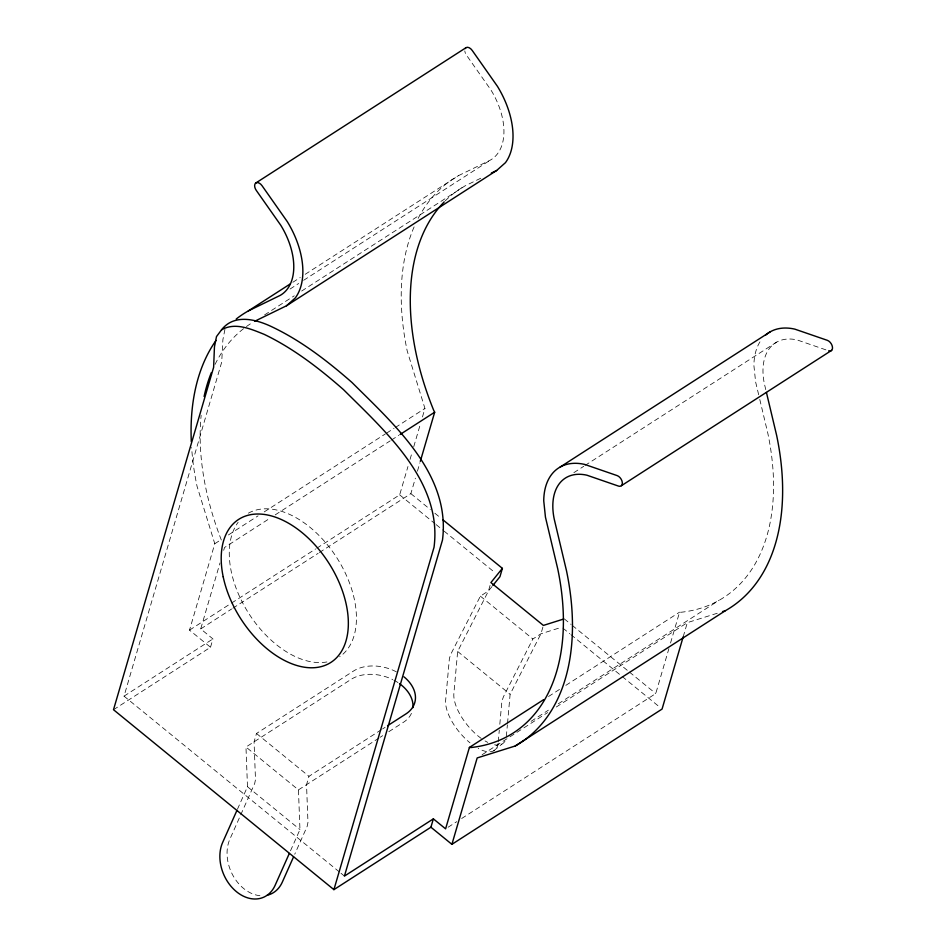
<?xml version="1.0" encoding="UTF-8"?>
<svg xmlns="http://www.w3.org/2000/svg" width="946" height="946" viewBox="0 0 946 946"><rect width="100%" height="100%" fill="white"/><g stroke="black" fill="none" stroke-linecap="round" stroke-linejoin="round"><path stroke-width="0.71" stroke-dasharray="4.73 3.55" d="M490.087 585.373L488.467 590.943L457.651 651.451L453.867 693.607A36.468 16.271 50.7 0 0 482.803 739.5M498.246 741.723L499.299 730.099M499.819 724.281L501.9 701.021L503.579 696.469L532.858 638.988L540.946 633.785L561.794 627.198M506.335 736.449L507.387 724.825M507.517 723.371L510.119 694.293L540.946 633.785L542.98 626.82M224.947 329.374L222.889 339.709L221.719 362.105L124.032 696.15L339.874 872.354M113.508 709.713L210.509 647.265L189.519 630.131L214.789 543.725L197.052 486.291A255.302 156.291 57.2 0 1 191.624 447.493M210.509 647.265L212.945 638.917L200.706 628.924L219.992 562.953M223.694 550.312L224.509 547.509L270.249 518.065M396.362 671.837A36.468 25.471 16.3 0 0 353.497 671.045L256.496 733.481L254.06 741.83L255.491 779.551L254.675 783.548L229.843 839.256A36.468 27.316 66.1 0 0 232.953 875.476A36.468 27.316 66.1 0 0 260.954 895.767M381.415 729.685L308.975 776.323L306.539 784.672L307.97 822.393L307.154 826.39L294.738 854.238M316.851 548.172L399.673 494.853L407.963 466.52M410.032 459.437L412.101 452.354M413.757 446.689L420.391 424.021M422.46 416.938L424.943 408.435L407.218 351.001A255.302 156.291 57.2 0 1 414.372 226.283M319.381 552.523L410.86 493.635L415.377 478.203M417.434 471.179L419.894 462.76M461.672 818.503L655.755 693.56L668.893 648.649M670.537 643.032L679.571 612.157L681.073 612.251A243.146 148.841 57.2 0 0 767.833 433.339L758.999 396.185M683.189 636.812L687.328 622.645L718.31 612.925M237.434 809.279L247.485 786.729L245.972 747.033L351.049 679.394A36.468 25.471 16.3 0 1 392.744 679.583M290.505 850.797L299.965 829.571L298.451 789.875L245.972 747.033M491.991 586.555L488.467 590.943L480.379 596.146L451.1 653.627L449.421 658.18L445.637 700.336A36.468 16.271 50.7 0 0 469.985 742.823M493.658 750.84L501.877 744.112M292.846 282.263L300.26 277.497M305.203 274.305L458.491 175.637L490.3 160.134A60.781 37.213 57.2 0 0 490.962 90.024L466.425 55.081A6.043 3.701 57.2 0 1 464.817 50.907M290.032 289.05L298.676 283.481M303.631 280.3L490.3 160.134M264.584 314.912L294.253 295.814M301.668 291.037L464.853 185.995L483.394 176.949M214.789 543.725L220.962 539.74M228.388 534.963L258.057 515.866M264.23 511.892L385.389 433.907M386.618 433.102L394.033 428.337M395.274 427.533L424.943 408.435M275.191 514.884L390.166 440.871M391.408 440.079L398.822 435.302M189.519 630.131L230.316 603.867M231.545 603.075L315.609 548.964M200.706 628.924L231.604 609.023M232.846 608.231L318.152 553.327M124.032 696.15L212.945 638.917M573.867 472.657L583.765 466.295M584.995 465.491L776.619 342.145M382.645 728.905L385.105 727.32M298.451 789.875L378.979 738.046M380.209 737.253L382.657 735.669M388.794 731.719L403.528 722.236A36.468 25.471 16.3 0 0 412.137 711.558M548.526 696.504L559.654 689.338M565.838 685.365L679.571 612.157M531.084 721.313L548.396 710.174M558.282 703.812L718.995 600.355M482.117 754.742L547.639 712.575M556.295 707.005L687.328 622.645M448.073 827.253L456.729 821.684M825.929 349.866L797.088 339.933A60.781 37.213 57.2 0 0 764.403 383.91L765.763 389.622M410.86 493.635L430.312 509.516M434.888 513.252L440.611 517.923M564.242 618.85L571.1 624.455M572.247 625.389L628.31 671.152M629.445 672.086L655.755 693.56M399.673 494.853L434.994 523.682M436.141 524.616L442.976 530.198M444.112 531.132L495.385 572.98M562.941 628.132L569.776 633.714M570.911 634.636L621.049 675.574M622.184 676.496L659.788 707.194M480.379 596.146L532.858 638.988M457.651 651.451L510.119 694.293M256.496 733.481L308.975 776.323M247.485 786.729L299.965 829.571M341.021 873.288L344.439 876.091M758.668 394.754L755.606 381.9L753.903 365.534A72.948 44.651 57.2 0 1 760.702 340.69M418.144 218.384A255.302 156.291 57.2 0 1 458.491 175.637M445.259 200.836A243.146 148.841 57.2 0 1 464.853 185.995M221.329 540.024A243.146 148.841 57.2 0 1 201.155 415.365M215.038 364.411A243.146 148.841 57.2 0 1 252.215 322.716M326.89 661.952A85.105 52.101 57.2 0 1 248.609 613.209A85.105 52.101 57.2 0 1 238.132 522.287M248.372 513.181A85.105 52.101 57.2 0 1 337.095 558.175A85.105 52.101 57.2 0 1 339.626 656.772M393.926 680.198A36.468 25.471 16.3 0 1 398.455 682.906M504.951 741.179A36.468 16.271 50.7 0 1 494.569 744.786M487.734 742.374A36.468 16.271 50.7 0 1 485.062 740.931M498.116 743.178A36.468 16.271 50.7 0 1 478.179 748.416"/><path stroke-width="1.42" d="M420.308 461.352L434.675 412.22L433.694 410.304A243.146 148.841 57.2 0 1 444.218 201.888M333.914 889.642L434.037 547.249C442.551 481.526 385.495 431.565 343.528 389.657C319.24 368.361 293.355 348.329 264.1 334.305C250.962 329.054 234.986 321.888 221.494 329.882L216.504 336.563L214.446 346.898L213.63 367.308L113.508 709.713L333.914 889.642L430.915 827.206L433.363 818.858L445.601 828.85L469.405 747.435L543.583 699.685M442.894 519.792L502.385 568.357L499.949 576.705L492.878 585.468M430.915 827.206L451.904 844.34L477.174 757.935L515.192 746.004L725.346 610.714A255.302 156.291 57.2 0 0 776.631 435.349L766.437 392.484M683.189 636.812L662.07 709.062L451.904 844.34M236.843 810.616L222.653 842.448A36.468 27.316 66.1 0 0 236.476 891.711A36.468 27.316 66.1 0 0 275.132 885.29L289.322 853.458M293.556 856.899L282.322 882.098A36.468 27.316 66.1 0 1 267.269 895.223M502.385 568.357L490.903 582.582L543.382 625.424L562.846 619.287M254.687 321.273L286.496 305.771L295.27 297.966A72.948 44.651 57.2 0 0 287.3 221.648L262.042 185.7A6.043 3.701 57.2 0 0 255.68 183.086A6.043 3.701 57.2 0 0 256.26 190.371L280.808 225.314A60.781 37.213 57.2 0 1 280.134 295.412L248.337 310.915A255.302 156.291 57.2 0 0 236.228 319.027M286.496 305.771L496.65 170.493L505.424 162.688A72.948 44.651 57.2 0 0 497.454 86.358L472.196 50.41A6.043 3.701 57.2 0 0 465.207 48.577M221.494 329.882C234.253 313.315 256.603 319.381 272.531 327.115C301.798 341.139 327.671 361.171 351.971 382.468C393.926 424.376 450.994 474.336 442.48 540.06L344.439 876.091L433.363 818.858M255.68 183.086L465.834 47.808M248.337 310.915L290.375 283.859M400.052 434.51L434.675 412.22M560.103 467.076L770.257 331.786M621.475 485.653L831.64 350.363M387.553 725.736L405.976 713.887A36.468 25.471 16.3 0 0 403.989 676.851M491.352 173.071L496.65 170.493M722.531 611.601L725.346 610.714M469.405 747.435L470.919 747.541A243.146 148.841 57.2 0 0 557.679 568.617L545.452 517.178L543.737 500.812A72.948 44.651 57.2 0 1 584.675 464.415L617.17 475.613A6.043 3.701 57.2 0 1 622.302 482.389A6.043 3.701 57.2 0 1 618.518 486.102L586.934 475.211A60.781 37.213 57.2 0 0 554.25 519.188L566.465 570.627A255.302 156.291 57.2 0 1 515.192 746.004M828.672 350.812A6.043 3.701 57.2 0 0 832.468 347.111A6.043 3.701 57.2 0 0 827.324 340.324L794.829 329.137A72.948 44.651 57.2 0 0 765.503 335.191M191.305 441.699A255.302 156.291 57.2 0 1 216.019 340.442M204.1 396.48A243.146 148.841 57.2 0 1 211.36 372.606M399.519 683.651A36.468 25.471 16.3 0 1 412.941 707.632M223.197 576.835A85.105 52.101 57.2 0 0 329.243 663.406A85.105 52.101 57.2 0 0 301.857 532.444A85.105 52.101 57.2 0 0 223.197 576.835"/></g></svg>
